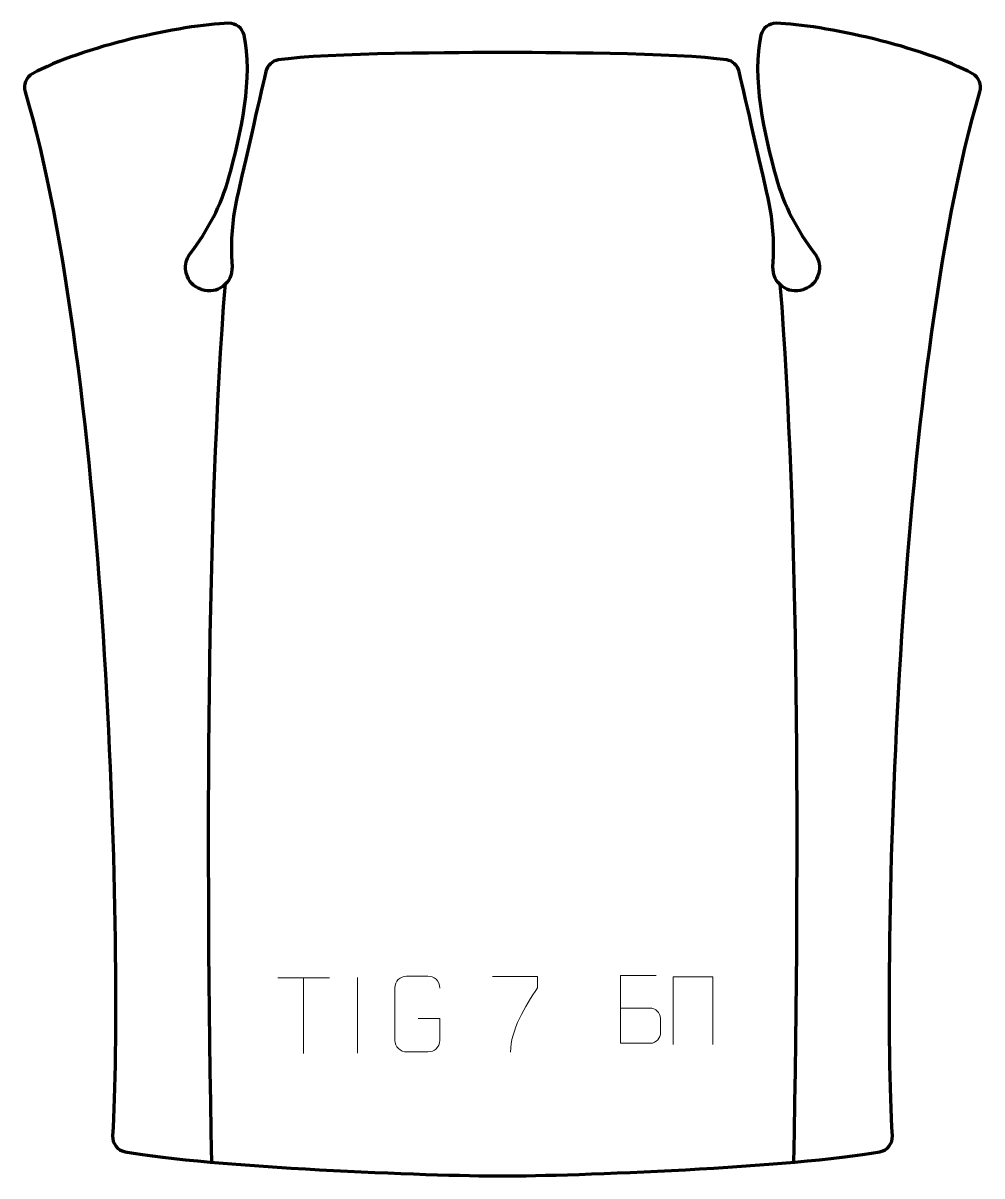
# Model space of a CAD drawing. Header units: millimetres. Extents: x -158 to 158, y -190 to 190.
import ezdxf

# ---------------------------------------------------------------- set-up
doc = ezdxf.new("R2010")
doc.units = ezdxf.units.MM
doc.header["$MEASUREMENT"] = 0
for name, color, linetype in [('layer 1', 7, 'Continuous'), ('layer 2', 7, 'Continuous'), ('layer 3', 7, 'Continuous')]:
    doc.layers.add(name, color=color, linetype=linetype)

msp = doc.modelspace()

# ---------------------------------------------------------------- linework, layer by layer
at = {"layer": 'layer 1', "color": 250, "lineweight": 9}
for points in [[(-74.0728, -124.7381), (-74.0728, -124.7381), (-57.0856, -124.7381), (-57.0856, -124.7381)], [(-65.579, -149.6681), (-65.579, -149.6681), (-65.579, -124.7146), (-65.579, -124.7146)], [(-47.8418, -124.6027), (-47.8418, -124.6027), (-47.8418, -149.5768), (-47.8418, -149.5768)]]:
    msp.add_open_spline(points, degree=3, dxfattribs=at)
for points, knots in [([(-27.8366, -138.1154), (-27.8366, -138.1154), (-20.6685, -138.1154), (-20.6685, -138.1154), (-20.6685, -138.1154), (-20.6685, -138.1154), (-20.6685, -145.2835), (-20.6685, -145.2835), (-20.6685, -145.2835), (-20.8082, -147.6069), (-22.4854, -149.0865), (-24.6332, -149.0973), (-24.6332, -149.0973), (-26.965, -149.0969), (-29.297, -149.0969), (-31.6285, -149.0973), (-31.6285, -149.0973), (-33.5534, -149.2027), (-35.5256, -147.3182), (-35.5144, -145.3009), (-35.5144, -145.3009), (-35.514, -139.5308), (-35.514, -133.7611), (-35.5144, -127.9918), (-35.5144, -127.9918), (-35.5102, -125.8537), (-33.7634, -124.1345), (-31.6111, -124.1479), (-31.6111, -124.1479), (-29.2854, -124.1479), (-26.9593, -124.1479), (-24.6332, -124.1479), (-24.6332, -124.1479), (-22.6865, -124.1125), (-20.6951, -125.604), (-20.6685, -128.0417)], [0, 0, 0, 0, 0.1, 0.1, 0.1, 0.1, 0.2, 0.2, 0.2, 0.2, 0.3, 0.3, 0.3, 0.3, 0.4, 0.4, 0.4, 0.4, 0.5, 0.5, 0.5, 0.5, 0.6, 0.6, 0.6, 0.6, 0.7, 0.7, 0.7, 0.7, 0.8, 0.8, 0.8, 0.8, 1, 1, 1, 1]), ([(-3.2592, -124.2492), (-3.2592, -124.2492), (11.5569, -124.2492), (11.5569, -124.2492), (11.5569, -124.2492), (11.5566, -125.4988), (11.5566, -126.7484), (11.5569, -127.9982), (11.5569, -127.9982), (7.5625, -133.9953), (2.6473, -141.8289), (2.6473, -149.2077)], [0, 0, 0, 0, 0.25, 0.25, 0.25, 0.25, 0.5, 0.5, 0.5, 0.5, 1, 1, 1, 1]), ([(38.8547, -134.6377), (42.1137, -134.6373), (45.373, -134.6373), (48.6327, -134.6377), (48.6327, -134.6377), (50.4021, -134.6532), (52.125, -136.2082), (52.125, -138.044), (52.125, -138.044), (52.1246, -139.0548), (52.1246, -141.7861), (52.125, -142.7972), (52.125, -142.7972), (52.1408, -144.4613), (50.7595, -146.2651), (48.6802, -146.2499), (48.6802, -146.2499), (45.4202, -146.2496), (42.1605, -146.2496), (38.9011, -146.2499), (38.9011, -146.2499), (38.9011, -138.7995), (38.9011, -131.3494), (38.9011, -123.8996), (38.9011, -123.8996), (41.0272, -123.8996), (48.4989, -123.8996), (50.6253, -123.8996)], [0, 0, 0, 0, 0.125, 0.125, 0.125, 0.125, 0.25, 0.25, 0.25, 0.25, 0.375, 0.375, 0.375, 0.375, 0.5, 0.5, 0.5, 0.5, 0.625, 0.625, 0.625, 0.625, 0.75, 0.75, 0.75, 0.75, 1, 1, 1, 1]), ([(56.2941, -146.6764), (56.2941, -146.6764), (56.2941, -124.3261), (56.2941, -124.3261), (56.2941, -124.3261), (56.2941, -124.3261), (69.4124, -124.3261), (69.4124, -124.3261), (69.4124, -124.3261), (69.4124, -124.3261), (69.4124, -146.6764), (69.4124, -146.6764)], [0, 0, 0, 0, 0.25, 0.25, 0.25, 0.25, 0.5, 0.5, 0.5, 0.5, 1, 1, 1, 1])]:
    msp.add_open_spline(points, degree=3, knots=knots, dxfattribs=at)
at = {"layer": 'layer 2', "color": 12, "lineweight": 200}
msp.add_open_spline([(0, 180.3456), (11.5087, 180.3456), (58.5897, 180.2606), (73.9451, 177.9114), (73.9451, 177.9114), (75.9506, 177.6045), (77.566, 176.0823), (78.0369, 174.081), (78.0369, 174.081), (80.4387, 163.8748), (84.9207, 144.151), (87.5866, 132.3805), (87.5866, 132.3805), (89.0164, 126.0686), (89.6056, 119.593), (89.3396, 113.1224), (89.3396, 113.1224), (89.3396, 113.1224), (89.1978, 109.6761), (89.1978, 109.6761), (89.1978, 109.6761), (88.9776, 104.3185), (94.1465, 100.4178), (99.1433, 102.1708), (99.1433, 102.1708), (99.1433, 102.1708), (99.4781, 102.2882), (99.4781, 102.2882), (99.4781, 102.2882), (104.3623, 104.0017), (106.1138, 110.0938), (102.9042, 114.2015), (102.9042, 114.2015), (102.9042, 114.2015), (102.9042, 114.2015), (102.9042, 114.2015), (102.9042, 114.2015), (97.1162, 121.6085), (92.8095, 130.0885), (90.2304, 139.1701), (90.2304, 139.1701), (86.365, 152.7806), (82.0579, 172.7679), (85.2537, 186.1294), (85.2537, 186.1294), (85.8111, 188.4595), (87.9034, 190.0675), (90.267, 189.9983), (90.267, 189.9983), (105.7448, 189.5439), (138.9892, 182.2326), (155.054, 173.3253), (155.054, 173.3253), (157.1223, 172.1788), (158.1249, 169.7217), (157.4469, 167.4318), (157.4469, 167.4318), (129.7411, 73.8501), (125.1875, -119.4414), (128.5932, -176.7322), (128.5932, -176.7322), (128.7459, -179.2969), (126.9764, -181.5635), (124.4837, -182.0217), (124.4837, -182.0217), (96.3577, -187.1942), (23.1744, -189.9998), (0, -189.9998), (0, -189.9998), (-23.1743, -189.9998), (-96.3577, -187.1942), (-124.4836, -182.0217), (-124.4836, -182.0217), (-126.9763, -181.5635), (-128.7459, -179.2969), (-128.5935, -176.7322), (-128.5935, -176.7322), (-125.1874, -119.4414), (-129.7411, 73.8501), (-157.4468, 167.4318), (-157.4468, 167.4318), (-158.1249, 169.7217), (-157.1226, 172.1788), (-155.0539, 173.3253), (-155.0539, 173.3253), (-138.9891, 182.2326), (-105.7448, 189.5439), (-90.2666, 189.9983), (-90.2666, 189.9983), (-87.9037, 190.0675), (-85.8111, 188.4595), (-85.2537, 186.1294), (-85.2537, 186.1294), (-82.0579, 172.7679), (-86.3649, 152.7806), (-90.2303, 139.1701), (-90.2303, 139.1701), (-92.8095, 130.0885), (-97.1158, 121.6085), (-102.9042, 114.2015), (-102.9042, 114.2015), (-102.9042, 114.2015), (-102.9042, 114.2015), (-102.9042, 114.2015), (-102.9042, 114.2015), (-106.1141, 110.0938), (-104.3622, 104.0017), (-99.478, 102.2882), (-99.478, 102.2882), (-99.478, 102.2882), (-99.1432, 102.1708), (-99.1432, 102.1708), (-99.1432, 102.1708), (-94.1465, 100.4178), (-88.9779, 104.3185), (-89.1981, 109.6761), (-89.1981, 109.6761), (-89.1981, 109.6761), (-89.3395, 113.1224), (-89.3395, 113.1224), (-89.3395, 113.1224), (-89.6055, 119.593), (-89.0164, 126.0686), (-87.5866, 132.3805), (-87.5866, 132.3805), (-84.9206, 144.151), (-80.439, 163.8748), (-78.0365, 174.081), (-78.0365, 174.081), (-77.5659, 176.0823), (-75.9509, 177.6045), (-73.945, 177.9114), (-73.945, 177.9114), (-58.5897, 180.2606), (-11.5086, 180.3456), (0, 180.3456)], degree=3, knots=[0, 0, 0, 0, 0.02857143, 0.02857143, 0.02857143, 0.02857143, 0.05714286, 0.05714286, 0.05714286, 0.05714286, 0.08571429, 0.08571429, 0.08571429, 0.08571429, 0.11428571, 0.11428571, 0.11428571, 0.11428571, 0.14285714, 0.14285714, 0.14285714, 0.14285714, 0.17142857, 0.17142857, 0.17142857, 0.17142857, 0.2, 0.2, 0.2, 0.2, 0.22857143, 0.22857143, 0.22857143, 0.22857143, 0.25714286, 0.25714286, 0.25714286, 0.25714286, 0.28571429, 0.28571429, 0.28571429, 0.28571429, 0.31428571, 0.31428571, 0.31428571, 0.31428571, 0.34285714, 0.34285714, 0.34285714, 0.34285714, 0.37142857, 0.37142857, 0.37142857, 0.37142857, 0.4, 0.4, 0.4, 0.4, 0.42857143, 0.42857143, 0.42857143, 0.42857143, 0.45714286, 0.45714286, 0.45714286, 0.45714286, 0.48571429, 0.48571429, 0.48571429, 0.48571429, 0.51428571, 0.51428571, 0.51428571, 0.51428571, 0.54285714, 0.54285714, 0.54285714, 0.54285714, 0.57142857, 0.57142857, 0.57142857, 0.57142857, 0.6, 0.6, 0.6, 0.6, 0.62857143, 0.62857143, 0.62857143, 0.62857143, 0.65714286, 0.65714286, 0.65714286, 0.65714286, 0.68571429, 0.68571429, 0.68571429, 0.68571429, 0.71428571, 0.71428571, 0.71428571, 0.71428571, 0.74285714, 0.74285714, 0.74285714, 0.74285714, 0.77142857, 0.77142857, 0.77142857, 0.77142857, 0.8, 0.8, 0.8, 0.8, 0.82857143, 0.82857143, 0.82857143, 0.82857143, 0.85714286, 0.85714286, 0.85714286, 0.85714286, 0.88571429, 0.88571429, 0.88571429, 0.88571429, 0.91428571, 0.91428571, 0.91428571, 0.91428571, 0.94285714, 0.94285714, 0.94285714, 0.94285714, 1, 1, 1, 1], dxfattribs=at)
at = {"layer": 'layer 3', "color": 142, "lineweight": 200}
for points in [[(-91.5155, 104.065), (-97.6362, 25.4816), (-97.8997, -78.4168), (-96.0229, -185.6566)], [(91.5154, 103.9337), (97.6364, 25.3503), (97.8996, -78.4168), (96.0228, -185.6566)]]:
    msp.add_open_spline(points, degree=3, dxfattribs=at)

doc.saveas('drawing.dxf')
